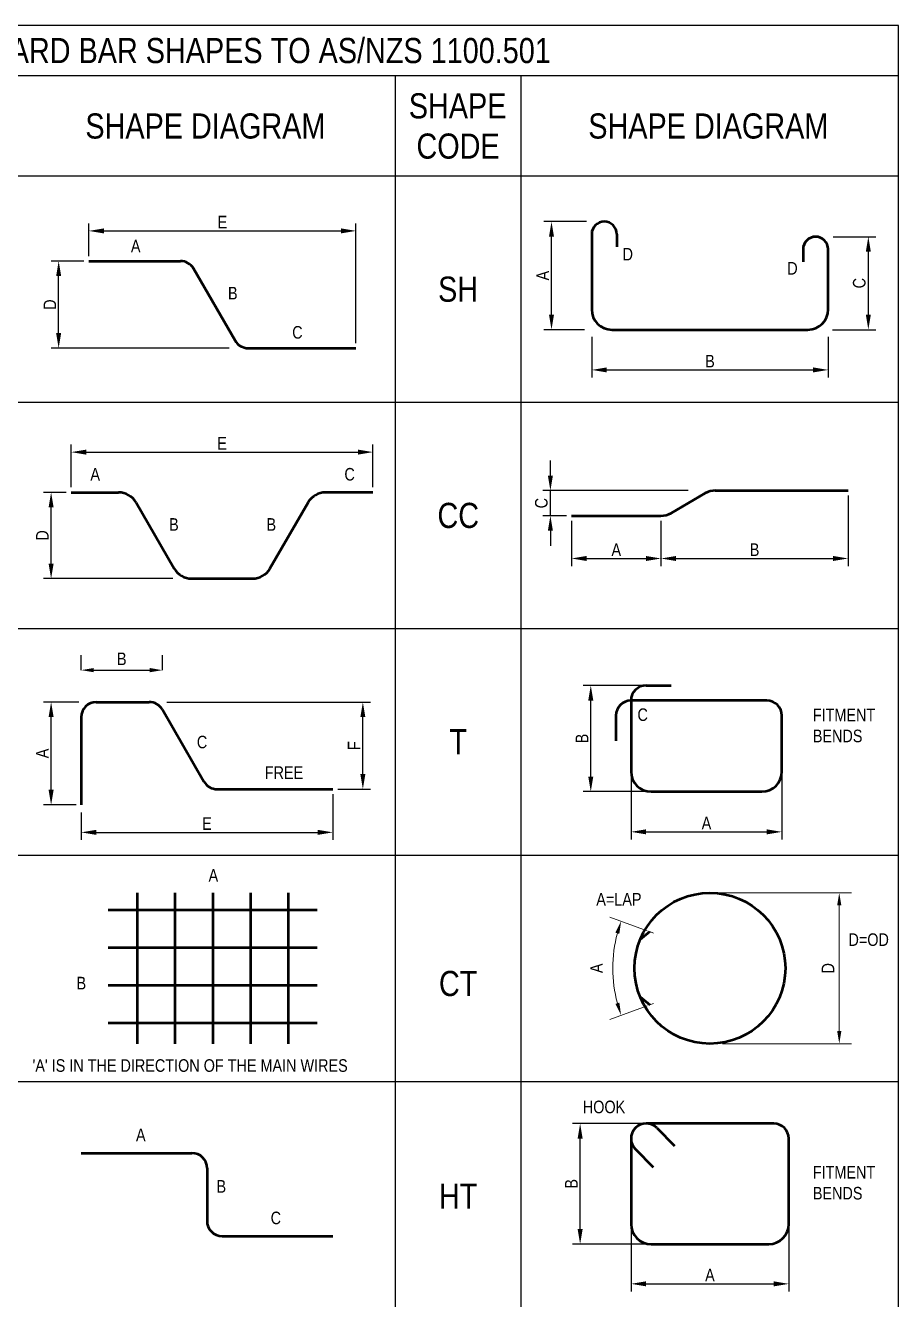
# Model space of a CAD drawing. Header units: metres. Extents: x 1.247 to 2.022, y 1.83 to 2.31.
# Drawn here: x 1.3737 to 1.5473, y 2.0567 to 2.31 of the extents above; entities that cross this region are included whole.
import ezdxf

# ---------------------------------------------------------------- set-up
doc = ezdxf.new("R2010")
doc.units = ezdxf.units.M
doc.layers.get('Defpoints').update_dxf_attribs({"color": 41})
for name, color, linetype, lineweight in [('D-BDGE', 7, 'Continuous', 13), ('D-ENHA-TEXT', 7, 'Continuous', 9), ('D-ENHA-TEXT-DIMS', 7, 'Continuous', 9)]:
    doc.layers.add(name, color=color, linetype=linetype, lineweight=lineweight)
doc.styles.add('Arial Narrow', font='ARIALN.TTF', dxfattribs={"height": 0.005})
doc.styles.add('Arial Narrow_1', font='ARIALN.TTF', dxfattribs={"height": 0.0025})
doc.dimstyles.new('____ddd____', dxfattribs={"dimscale": 0.3048, "dimtxt": 0.002559, "dimasz": 0.009843, "dimexe": 0.004921, "dimexo": 0.003281, "dimgap": 0.00164, "dimtad": 1, "dimdec": 0, "dimlfac": 1000, "dimzin": 0, "dimdsep": 46, "dimtxsty": 'Arial Narrow_1', "dimsah": 1, "dimcen": 0.09, "dimaunit": 1, "dimadec": 4, "dimazin": 0, "dimtfac": 1, "dimtdec": 4, "dimtix": 1, "dimtmove": 0, "dimatfit": 3, "dimfxl": 1, "dimtvp": 1, "dimtolj": 1, "dimtzin": 0, "dimarcsym": 2})
doc.dimstyles.new('Dimension_Angle_T___º___1', dxfattribs={"dimscale": 0.3048, "dimtxt": 0.002559, "dimasz": 0.008202, "dimexe": 0.007874, "dimexo": 0.005249, "dimgap": 0.006562, "dimtad": 1, "dimdec": 3, "dimlfac": 1000, "dimrnd": 0.001, "dimzin": 0, "dimdsep": 46, "dimtxsty": 'Arial Narrow_1', "dimsah": 1, "dimcen": 0.09, "dimadec": 0, "dimazin": 0, "dimtfac": 1, "dimtdec": 4, "dimtix": 1, "dimtmove": 0, "dimatfit": 3, "dimfxl": 1, "dimtvp": 1, "dimtolj": 1, "dimtzin": 0, "dimlwd": 18, "dimlwe": 18, "dimarcsym": 2})
doc.dimstyles.new('Dimension_Arc_Length_T__mm_', dxfattribs={"dimscale": 0.3048, "dimtxt": 0.002559, "dimasz": 0.008202, "dimexe": 0.007874, "dimexo": 0.004921, "dimgap": 0.003281, "dimtad": 1, "dimdec": 0, "dimlfac": 1000, "dimzin": 0, "dimdsep": 46, "dimtxsty": 'Arial Narrow_1', "dimsah": 1, "dimcen": 0.09, "dimaunit": 1, "dimadec": 4, "dimazin": 0, "dimtfac": 1, "dimtdec": 4, "dimtix": 1, "dimtmove": 0, "dimatfit": 3, "dimfxl": 1, "dimtvp": 1, "dimtolj": 1, "dimtzin": 0, "dimlwd": 18, "dimlwe": 18, "dimarcsym": 2})
doc.dimstyles.new('Dimension_Standard_T_REO', dxfattribs={"dimscale": 0.3048, "dimtxt": 0.002559, "dimasz": 0.008202, "dimexe": 0.009843, "dimexo": 0.0625, "dimgap": 0.003281, "dimtad": 1, "dimdec": 0, "dimlfac": 1000, "dimzin": 0, "dimdsep": 46, "dimtxsty": 'Arial Narrow_1', "dimsah": 1, "dimcen": 0.09, "dimaunit": 1, "dimadec": 4, "dimazin": 0, "dimtfac": 1, "dimtdec": 4, "dimtix": 1, "dimtmove": 0, "dimatfit": 3, "dimfxl": 0.009843, "dimfxlon": 1, "dimtvp": 1, "dimtolj": 1, "dimtzin": 0, "dimlwd": 25, "dimlwe": 25, "dimarcsym": 2})

# ---------------------------------------------------------------- blocks, each defined once
blk = doc.blocks.new('DIMBLOCK12-DRG-2871151 - BAR SHAPE DIAGRAM')
at = {"layer": 'D-ENHA-TEXT-DIMS', "color": 0, "lineweight": -2, "transparency": 16777216}
for p, q in [((1.3853, 2.26318), (1.3788, 2.26318)), ((1.3803, 2.24886), (1.3803, 2.26018)), ((1.41423, 2.24586), (1.3788, 2.24586))]:
    blk.add_line(p, q, dxfattribs=at)
at = {"layer": 'D-ENHA-TEXT-DIMS', "color": 0, "transparency": 16777216}
for points in [[(1.3798, 2.26018), (1.3808, 2.26018), (1.3803, 2.26318)], [(1.3798, 2.24886), (1.3808, 2.24886), (1.3803, 2.24586)]]:
    blk.add_solid(points, dxfattribs=at)
at = {"layer": 'Defpoints', "color": 0, "transparency": 16777216}
for p in [(1.3803, 2.26318), (1.3863, 2.26318), (1.41523, 2.24586)]:
    blk.add_point(p, dxfattribs=at)
at = {"layer": 'D-ENHA-TEXT-DIMS', "color": 0, "transparency": 16777216, "insert": (1.37855, 2.25452), "char_height": 0.0025, "width": 0.0024855, "attachment_point": 5, "rotation": 90, "style": 'Arial Narrow_1'}
blk.add_mtext('\\A1;D', dxfattribs=at)
blk = doc.blocks.new('DIMBLOCK13-DRG-2871151 - BAR SHAPE DIAGRAM')
at = {"layer": 'D-ENHA-TEXT-DIMS', "color": 0, "lineweight": -2, "transparency": 16777216}
for p, q in [((1.3863, 2.26418), (1.3863, 2.27068)), ((1.43941, 2.24686), (1.43941, 2.27068)), ((1.3893, 2.26918), (1.43641, 2.26918))]:
    blk.add_line(p, q, dxfattribs=at)
at = {"layer": 'D-ENHA-TEXT-DIMS', "color": 0, "transparency": 16777216}
for points in [[(1.3893, 2.26968), (1.3893, 2.26868), (1.3863, 2.26918)], [(1.43641, 2.26968), (1.43641, 2.26868), (1.43941, 2.26918)]]:
    blk.add_solid(points, dxfattribs=at)
at = {"layer": 'Defpoints', "color": 0, "transparency": 16777216}
for p in [(1.43941, 2.26918), (1.3863, 2.26318), (1.43941, 2.24586)]:
    blk.add_point(p, dxfattribs=at)
at = {"layer": 'D-ENHA-TEXT-DIMS', "color": 0, "transparency": 16777216, "insert": (1.41286, 2.27093), "char_height": 0.0025, "width": 0.0022905, "attachment_point": 5, "style": 'Arial Narrow_1'}
blk.add_mtext('\\A1;E', dxfattribs=at)
blk = doc.blocks.new('DIMBLOCK14-DRG-2871151 - BAR SHAPE DIAGRAM')
at = {"layer": 'D-ENHA-TEXT-DIMS', "color": 0, "lineweight": -2, "transparency": 16777216}
for p, q in [((1.3818, 2.21718), (1.3773, 2.21718)), ((1.3788, 2.20303), (1.3788, 2.21418)), ((1.40299, 2.20003), (1.3773, 2.20003))]:
    blk.add_line(p, q, dxfattribs=at)
at = {"layer": 'D-ENHA-TEXT-DIMS', "color": 0, "transparency": 16777216}
for points in [[(1.3783, 2.21418), (1.3793, 2.21418), (1.3788, 2.21718)], [(1.3783, 2.20303), (1.3793, 2.20303), (1.3788, 2.20003)]]:
    blk.add_solid(points, dxfattribs=at)
at = {"layer": 'Defpoints', "color": 0, "transparency": 16777216}
for p in [(1.3788, 2.21718), (1.3828, 2.21718), (1.40399, 2.20003)]:
    blk.add_point(p, dxfattribs=at)
at = {"layer": 'D-ENHA-TEXT-DIMS', "color": 0, "transparency": 16777216, "insert": (1.37705, 2.20861), "char_height": 0.0025, "width": 0.0024855, "attachment_point": 5, "rotation": 90, "style": 'Arial Narrow_1'}
blk.add_mtext('\\A1;D', dxfattribs=at)
blk = doc.blocks.new('DIMBLOCK15-DRG-2871151 - BAR SHAPE DIAGRAM')
at = {"layer": 'D-ENHA-TEXT-DIMS', "color": 0, "lineweight": -2, "transparency": 16777216}
for p, q in [((1.3828, 2.21818), (1.3828, 2.22668)), ((1.3858, 2.22518), (1.4398, 2.22518)), ((1.4428, 2.21818), (1.4428, 2.22668))]:
    blk.add_line(p, q, dxfattribs=at)
at = {"layer": 'D-ENHA-TEXT-DIMS', "color": 0, "transparency": 16777216}
for points in [[(1.3858, 2.22568), (1.3858, 2.22468), (1.3828, 2.22518)], [(1.4398, 2.22568), (1.4398, 2.22468), (1.4428, 2.22518)]]:
    blk.add_solid(points, dxfattribs=at)
at = {"layer": 'Defpoints', "color": 0, "transparency": 16777216}
for p in [(1.4428, 2.22518), (1.3828, 2.21718), (1.4428, 2.21718)]:
    blk.add_point(p, dxfattribs=at)
at = {"layer": 'D-ENHA-TEXT-DIMS', "color": 0, "transparency": 16777216, "insert": (1.4128, 2.22693), "char_height": 0.0025, "width": 0.0022905, "attachment_point": 5, "style": 'Arial Narrow_1'}
blk.add_mtext('\\A1;E', dxfattribs=at)
blk = doc.blocks.new('DIMBLOCK16-DRG-2871151 - BAR SHAPE DIAGRAM')
at = {"layer": 'D-ENHA-TEXT-DIMS', "color": 0, "lineweight": -2, "transparency": 16777216}
for p, q in [((1.43479, 2.15715), (1.43479, 2.14806)), ((1.38479, 2.15353), (1.38479, 2.14806)), ((1.38779, 2.14956), (1.43179, 2.14956))]:
    blk.add_line(p, q, dxfattribs=at)
at = {"layer": 'D-ENHA-TEXT-DIMS', "color": 0, "transparency": 16777216}
for points in [[(1.38779, 2.15006), (1.38779, 2.14906), (1.38479, 2.14956)], [(1.43179, 2.15006), (1.43179, 2.14906), (1.43479, 2.14956)]]:
    blk.add_solid(points, dxfattribs=at)
at = {"layer": 'Defpoints', "color": 0, "transparency": 16777216}
for p in [(1.43479, 2.15815), (1.38479, 2.15453), (1.43479, 2.14956)]:
    blk.add_point(p, dxfattribs=at)
at = {"layer": 'D-ENHA-TEXT-DIMS', "color": 0, "transparency": 16777216, "insert": (1.40979, 2.15131), "char_height": 0.0025, "width": 0.0022905, "attachment_point": 5, "style": 'Arial Narrow_1'}
blk.add_mtext('\\A1;E', dxfattribs=at)
blk = doc.blocks.new('DIMBLOCK17-DRG-2871151 - BAR SHAPE DIAGRAM')
at = {"layer": 'D-ENHA-TEXT-DIMS', "color": 0, "lineweight": -2, "transparency": 16777216}
for p, q in [((1.40183, 2.17547), (1.44229, 2.17547)), ((1.44079, 2.16115), (1.44079, 2.17247)), ((1.43579, 2.15815), (1.44229, 2.15815))]:
    blk.add_line(p, q, dxfattribs=at)
at = {"layer": 'D-ENHA-TEXT-DIMS', "color": 0, "transparency": 16777216}
for points in [[(1.44029, 2.17247), (1.44129, 2.17247), (1.44079, 2.17547)], [(1.44029, 2.16115), (1.44129, 2.16115), (1.44079, 2.15815)]]:
    blk.add_solid(points, dxfattribs=at)
at = {"layer": 'Defpoints', "color": 0, "transparency": 16777216}
for p in [(1.40083, 2.17547), (1.44079, 2.17547), (1.43479, 2.15815)]:
    blk.add_point(p, dxfattribs=at)
at = {"layer": 'D-ENHA-TEXT-DIMS', "color": 0, "transparency": 16777216, "insert": (1.43904, 2.16681), "char_height": 0.0025, "width": 0.0020956, "attachment_point": 5, "rotation": 90, "style": 'Arial Narrow_1'}
blk.add_mtext('\\A1;F', dxfattribs=at)
blk = doc.blocks.new('DIMBLOCK18-DRG-2871151 - BAR SHAPE DIAGRAM')
at = {"layer": 'D-ENHA-TEXT-DIMS', "color": 0, "lineweight": -2, "transparency": 16777216}
for p, q in [((1.38428, 2.17547), (1.3773, 2.17547)), ((1.3788, 2.15803), (1.3788, 2.17247)), ((1.38379, 2.15503), (1.3773, 2.15503))]:
    blk.add_line(p, q, dxfattribs=at)
at = {"layer": 'D-ENHA-TEXT-DIMS', "color": 0, "transparency": 16777216}
for points in [[(1.3783, 2.17247), (1.3793, 2.17247), (1.3788, 2.17547)], [(1.3783, 2.15803), (1.3793, 2.15803), (1.3788, 2.15503)]]:
    blk.add_solid(points, dxfattribs=at)
at = {"layer": 'Defpoints', "color": 0, "transparency": 16777216}
for p in [(1.3788, 2.17547), (1.38528, 2.17547), (1.38479, 2.15503)]:
    blk.add_point(p, dxfattribs=at)
at = {"layer": 'D-ENHA-TEXT-DIMS', "color": 0, "transparency": 16777216, "insert": (1.37705, 2.16525), "char_height": 0.0025, "width": 0.0022905, "attachment_point": 5, "rotation": 90, "style": 'Arial Narrow_1'}
blk.add_mtext('\\A1;A', dxfattribs=at)
blk = doc.blocks.new('DIMBLOCK26-DRG-2871151 - BAR SHAPE DIAGRAM')
at = {"layer": 'D-ENHA-TEXT-DIMS', "color": 0, "lineweight": -2, "transparency": 16777216}
for p, q in [((1.49611, 2.17878), (1.48461, 2.17878)), ((1.48611, 2.16066), (1.48611, 2.17578)), ((1.49711, 2.15766), (1.48461, 2.15766))]:
    blk.add_line(p, q, dxfattribs=at)
at = {"layer": 'D-ENHA-TEXT-DIMS', "color": 0, "transparency": 16777216}
for points in [[(1.48561, 2.17578), (1.48661, 2.17578), (1.48611, 2.17878)], [(1.48561, 2.16066), (1.48661, 2.16066), (1.48611, 2.15766)]]:
    blk.add_solid(points, dxfattribs=at)
at = {"layer": 'Defpoints', "color": 0, "transparency": 16777216}
for p in [(1.48611, 2.17878), (1.49711, 2.17878), (1.49811, 2.15766)]:
    blk.add_point(p, dxfattribs=at)
at = {"layer": 'D-ENHA-TEXT-DIMS', "color": 0, "transparency": 16777216, "insert": (1.48436, 2.16822), "char_height": 0.0025, "width": 0.0022905, "attachment_point": 5, "rotation": 90, "style": 'Arial Narrow_1'}
blk.add_mtext('\\A1;B', dxfattribs=at)
blk = doc.blocks.new('DIMBLOCK27-DRG-2871151 - BAR SHAPE DIAGRAM')
at = {"layer": 'D-ENHA-TEXT-DIMS', "color": 0, "lineweight": -2, "transparency": 16777216}
for p, q in [((1.49411, 2.16066), (1.49411, 2.14816)), ((1.52411, 2.16066), (1.52411, 2.14816)), ((1.49711, 2.14966), (1.52111, 2.14966))]:
    blk.add_line(p, q, dxfattribs=at)
at = {"layer": 'D-ENHA-TEXT-DIMS', "color": 0, "transparency": 16777216}
for points in [[(1.49711, 2.15016), (1.49711, 2.14916), (1.49411, 2.14966)], [(1.52111, 2.15016), (1.52111, 2.14916), (1.52411, 2.14966)]]:
    blk.add_solid(points, dxfattribs=at)
at = {"layer": 'Defpoints', "color": 0, "transparency": 16777216}
for p in [(1.49411, 2.16166), (1.52411, 2.16166), (1.52411, 2.14966)]:
    blk.add_point(p, dxfattribs=at)
at = {"layer": 'D-ENHA-TEXT-DIMS', "color": 0, "transparency": 16777216, "insert": (1.50911, 2.15141), "char_height": 0.0025, "width": 0.0022905, "attachment_point": 5, "style": 'Arial Narrow_1'}
blk.add_mtext('\\A1;A', dxfattribs=at)
blk = doc.blocks.new('DIMBLOCK28-DRG-2871151 - BAR SHAPE DIAGRAM')
at = {"layer": 'D-ENHA-TEXT-DIMS', "color": 0, "lineweight": -2, "transparency": 16777216}
for p, q in [((1.49411, 2.07066), (1.49411, 2.05827)), ((1.52549, 2.07066), (1.52549, 2.05827)), ((1.49711, 2.05977), (1.52249, 2.05977))]:
    blk.add_line(p, q, dxfattribs=at)
at = {"layer": 'D-ENHA-TEXT-DIMS', "color": 0, "transparency": 16777216}
for points in [[(1.49711, 2.06027), (1.49711, 2.05927), (1.49411, 2.05977)], [(1.52249, 2.06027), (1.52249, 2.05927), (1.52549, 2.05977)]]:
    blk.add_solid(points, dxfattribs=at)
at = {"layer": 'Defpoints', "color": 0, "transparency": 16777216}
for p in [(1.49411, 2.07166), (1.52549, 2.07166), (1.52549, 2.05977)]:
    blk.add_point(p, dxfattribs=at)
at = {"layer": 'D-ENHA-TEXT-DIMS', "color": 0, "transparency": 16777216, "insert": (1.5098, 2.06152), "char_height": 0.0025, "width": 0.0022905, "attachment_point": 5, "style": 'Arial Narrow_1'}
blk.add_mtext('\\A1;A', dxfattribs=at)
blk = doc.blocks.new('DIMBLOCK29-DRG-2871151 - BAR SHAPE DIAGRAM')
at = {"layer": 'D-ENHA-TEXT-DIMS', "color": 0, "lineweight": -2, "transparency": 16777216}
for p, q in [((1.49611, 2.09166), (1.48249, 2.09166)), ((1.48399, 2.07066), (1.48399, 2.08866)), ((1.49711, 2.06766), (1.48249, 2.06766))]:
    blk.add_line(p, q, dxfattribs=at)
at = {"layer": 'D-ENHA-TEXT-DIMS', "color": 0, "transparency": 16777216}
for points in [[(1.48349, 2.08866), (1.48449, 2.08866), (1.48399, 2.09166)], [(1.48349, 2.07066), (1.48449, 2.07066), (1.48399, 2.06766)]]:
    blk.add_solid(points, dxfattribs=at)
at = {"layer": 'Defpoints', "color": 0, "transparency": 16777216}
for p in [(1.48399, 2.09166), (1.49711, 2.09166), (1.49811, 2.06766)]:
    blk.add_point(p, dxfattribs=at)
at = {"layer": 'D-ENHA-TEXT-DIMS', "color": 0, "transparency": 16777216, "insert": (1.48224, 2.07966), "char_height": 0.0025, "width": 0.0022905, "attachment_point": 5, "rotation": 90, "style": 'Arial Narrow_1'}
blk.add_mtext('\\A1;B', dxfattribs=at)
blk = doc.blocks.new('DIMBLOCK41-DRG-2871151 - BAR SHAPE DIAGRAM')
at = {"layer": 'D-ENHA-TEXT-DIMS', "color": 0, "lineweight": -2, "transparency": 16777216}
for p, q in [((1.48528, 2.27102), (1.4768, 2.27102)), ((1.4783, 2.25253), (1.4783, 2.26802)), ((1.48486, 2.24953), (1.4768, 2.24953))]:
    blk.add_line(p, q, dxfattribs=at)
at = {"layer": 'D-ENHA-TEXT-DIMS', "color": 0, "transparency": 16777216}
for points in [[(1.4778, 2.26802), (1.4788, 2.26802), (1.4783, 2.27102)], [(1.4778, 2.25253), (1.4788, 2.25253), (1.4783, 2.24953)]]:
    blk.add_solid(points, dxfattribs=at)
at = {"layer": 'Defpoints', "color": 0, "transparency": 16777216}
for p in [(1.4783, 2.27102), (1.48628, 2.27102), (1.48586, 2.24953)]:
    blk.add_point(p, dxfattribs=at)
at = {"layer": 'D-ENHA-TEXT-DIMS', "color": 0, "transparency": 16777216, "insert": (1.47655, 2.26028), "char_height": 0.0025, "width": 0.0022905, "attachment_point": 5, "rotation": 90, "style": 'Arial Narrow_1'}
blk.add_mtext('\\A1;A', dxfattribs=at)
blk = doc.blocks.new('DIMBLOCK42-DRG-2871151 - BAR SHAPE DIAGRAM')
at = {"layer": 'D-ENHA-TEXT-DIMS', "color": 0, "lineweight": -2, "transparency": 16777216}
for p, q in [((1.4863, 2.2481), (1.4863, 2.24003)), ((1.5333, 2.2481), (1.5333, 2.24003)), ((1.4893, 2.24153), (1.5303, 2.24153))]:
    blk.add_line(p, q, dxfattribs=at)
at = {"layer": 'D-ENHA-TEXT-DIMS', "color": 0, "transparency": 16777216}
for points in [[(1.4893, 2.24203), (1.4893, 2.24103), (1.4863, 2.24153)], [(1.5303, 2.24203), (1.5303, 2.24103), (1.5333, 2.24153)]]:
    blk.add_solid(points, dxfattribs=at)
at = {"layer": 'Defpoints', "color": 0, "transparency": 16777216}
for p in [(1.4863, 2.2491), (1.5333, 2.2491), (1.5333, 2.24153)]:
    blk.add_point(p, dxfattribs=at)
at = {"layer": 'D-ENHA-TEXT-DIMS', "color": 0, "transparency": 16777216, "insert": (1.5098, 2.24328), "char_height": 0.0025, "width": 0.0022905, "attachment_point": 5, "style": 'Arial Narrow_1'}
blk.add_mtext('\\A1;B', dxfattribs=at)
blk = doc.blocks.new('DIMBLOCK43-DRG-2871151 - BAR SHAPE DIAGRAM')
at = {"layer": 'D-ENHA-TEXT-DIMS', "color": 0, "lineweight": -2, "transparency": 16777216}
for p, q in [((1.53432, 2.26802), (1.5428, 2.26802)), ((1.5413, 2.25253), (1.5413, 2.26502)), ((1.53419, 2.24953), (1.5428, 2.24953))]:
    blk.add_line(p, q, dxfattribs=at)
at = {"layer": 'D-ENHA-TEXT-DIMS', "color": 0, "transparency": 16777216}
for points in [[(1.5408, 2.26502), (1.5418, 2.26502), (1.5413, 2.26802)], [(1.5408, 2.25253), (1.5418, 2.25253), (1.5413, 2.24953)]]:
    blk.add_solid(points, dxfattribs=at)
at = {"layer": 'Defpoints', "color": 0, "transparency": 16777216}
for p in [(1.53332, 2.26802), (1.5413, 2.26802), (1.53319, 2.24953)]:
    blk.add_point(p, dxfattribs=at)
at = {"layer": 'D-ENHA-TEXT-DIMS', "color": 0, "transparency": 16777216, "insert": (1.5395, 2.25878), "char_height": 0.0025, "width": 0.0024855, "attachment_point": 5, "rotation": 90, "style": 'Arial Narrow_1'}
blk.add_mtext('\\A1;C', dxfattribs=at)
blk = doc.blocks.new('DIMBLOCK44-DRG-2871151 - BAR SHAPE DIAGRAM')
at = {"layer": 'D-ENHA-TEXT-DIMS', "color": 0, "lineweight": 18, "transparency": 16777216}
for p, q in [((1.5113, 2.13753), (1.53792, 2.13753)), ((1.53552, 2.11003), (1.53552, 2.13503)), ((1.5123, 2.10753), (1.53792, 2.10753))]:
    blk.add_line(p, q, dxfattribs=at)
at = {"layer": 'D-ENHA-TEXT-DIMS', "color": 0, "transparency": 16777216}
for points in [[(1.5351, 2.13503), (1.53593, 2.13503), (1.53552, 2.13753)], [(1.5351, 2.11003), (1.53593, 2.11003), (1.53552, 2.10753)]]:
    blk.add_solid(points, dxfattribs=at)
at = {"layer": 'Defpoints', "color": 0, "transparency": 16777216}
for p in [(1.5098, 2.13753), (1.53552, 2.13753), (1.5108, 2.10753)]:
    blk.add_point(p, dxfattribs=at)
at = {"layer": 'D-ENHA-TEXT-DIMS', "color": 0, "lineweight": 18, "transparency": 16777216, "insert": (1.53327, 2.12253), "char_height": 0.0025, "width": 0.0024855, "attachment_point": 5, "rotation": 90, "style": 'Arial Narrow_1'}
blk.add_mtext('\\A1;D', dxfattribs=at)
blk = doc.blocks.new('DIMBLOCK45-DRG-2871151 - BAR SHAPE DIAGRAM')
at = {"layer": 'D-ENHA-TEXT-DIMS', "color": 0, "lineweight": 18, "transparency": 16777216}
for p, q in [((1.49731, 2.13), (1.48989, 2.1327)), ((1.49731, 2.11506), (1.48989, 2.11236))]:
    blk.add_line(p, q, dxfattribs=at)
blk.add_arc((1.51783, 2.12253), 0.02734, 165.2417, 194.7583, dxfattribs=at)
at = {"layer": 'D-ENHA-TEXT-DIMS', "color": 0, "transparency": 16777216}
for points in [[(1.491, 2.12962), (1.49179, 2.12937), (1.49214, 2.13188)], [(1.49179, 2.11569), (1.491, 2.11544), (1.49214, 2.11318)]]:
    blk.add_solid(points, dxfattribs=at)
at = {"layer": 'Defpoints', "color": 0, "transparency": 16777216}
for p in [(1.49882, 2.12945), (1.49068, 2.12571), (1.51783, 2.12253), (1.49882, 2.11561)]:
    blk.add_point(p, dxfattribs=at)
at = {"layer": 'D-ENHA-TEXT-DIMS', "color": 0, "lineweight": 18, "transparency": 16777216, "insert": (1.48725, 2.12253), "char_height": 0.0025, "width": 0.0022905, "attachment_point": 5, "rotation": 90, "style": 'Arial Narrow_1'}
blk.add_mtext('\\A1;A', dxfattribs=at)
blk = doc.blocks.new('DIMBLOCK46-DRG-2871151 - BAR SHAPE DIAGRAM')
at = {"layer": 'D-ENHA-TEXT-DIMS', "color": 0, "lineweight": -2, "transparency": 16777216}
for p, q in [((1.4823, 2.21153), (1.4823, 2.20253)), ((1.50007, 2.21153), (1.50007, 2.20253)), ((1.4853, 2.20403), (1.49707, 2.20403))]:
    blk.add_line(p, q, dxfattribs=at)
at = {"layer": 'D-ENHA-TEXT-DIMS', "color": 0, "transparency": 16777216}
for points in [[(1.4853, 2.20453), (1.4853, 2.20353), (1.4823, 2.20403)], [(1.49707, 2.20453), (1.49707, 2.20353), (1.50007, 2.20403)]]:
    blk.add_solid(points, dxfattribs=at)
at = {"layer": 'Defpoints', "color": 0, "transparency": 16777216}
for p in [(1.4823, 2.21253), (1.50007, 2.21253), (1.50007, 2.20403)]:
    blk.add_point(p, dxfattribs=at)
at = {"layer": 'D-ENHA-TEXT-DIMS', "color": 0, "transparency": 16777216, "insert": (1.49118, 2.20578), "char_height": 0.0025, "width": 0.0022905, "attachment_point": 5, "style": 'Arial Narrow_1'}
blk.add_mtext('\\A1;A', dxfattribs=at)
blk = doc.blocks.new('DIMBLOCK47-DRG-2871151 - BAR SHAPE DIAGRAM')
at = {"layer": 'D-ENHA-TEXT-DIMS', "color": 0, "lineweight": -2, "transparency": 16777216}
for p, q in [((1.5373, 2.21653), (1.5373, 2.20253)), ((1.50007, 2.21153), (1.50007, 2.20253)), ((1.50307, 2.20403), (1.5343, 2.20403))]:
    blk.add_line(p, q, dxfattribs=at)
at = {"layer": 'D-ENHA-TEXT-DIMS', "color": 0, "transparency": 16777216}
for points in [[(1.50307, 2.20453), (1.50307, 2.20353), (1.50007, 2.20403)], [(1.5343, 2.20453), (1.5343, 2.20353), (1.5373, 2.20403)]]:
    blk.add_solid(points, dxfattribs=at)
at = {"layer": 'Defpoints', "color": 0, "transparency": 16777216}
for p in [(1.5373, 2.21753), (1.50007, 2.21253), (1.5373, 2.20403)]:
    blk.add_point(p, dxfattribs=at)
at = {"layer": 'D-ENHA-TEXT-DIMS', "color": 0, "transparency": 16777216, "insert": (1.51868, 2.20578), "char_height": 0.0025, "width": 0.0022905, "attachment_point": 5, "style": 'Arial Narrow_1'}
blk.add_mtext('\\A1;B', dxfattribs=at)
blk = doc.blocks.new('DIMBLOCK48-DRG-2871151 - BAR SHAPE DIAGRAM')
at = {"layer": 'D-ENHA-TEXT-DIMS', "color": 0, "lineweight": -2, "transparency": 16777216}
for p, q in [((1.47808, 2.22053), (1.47808, 2.22353)), ((1.50544, 2.21753), (1.47658, 2.21753)), ((1.47808, 2.21253), (1.47808, 2.21753)), ((1.4813, 2.21253), (1.47658, 2.21253)), ((1.47808, 2.20953), (1.47808, 2.20653))]:
    blk.add_line(p, q, dxfattribs=at)
at = {"layer": 'D-ENHA-TEXT-DIMS', "color": 0, "transparency": 16777216}
for points in [[(1.47758, 2.22053), (1.47858, 2.22053), (1.47808, 2.21753)], [(1.47758, 2.20953), (1.47858, 2.20953), (1.47808, 2.21253)]]:
    blk.add_solid(points, dxfattribs=at)
at = {"layer": 'Defpoints', "color": 0, "transparency": 16777216}
for p in [(1.47808, 2.21753), (1.50644, 2.21753), (1.4823, 2.21253)]:
    blk.add_point(p, dxfattribs=at)
at = {"layer": 'D-ENHA-TEXT-DIMS', "color": 0, "transparency": 16777216, "insert": (1.47629, 2.21503), "char_height": 0.0025, "width": 0.0024855, "attachment_point": 5, "rotation": 90, "style": 'Arial Narrow_1'}
blk.add_mtext('\\A1;C', dxfattribs=at)
blk = doc.blocks.new('DIMBLOCK49-DRG-2871151 - BAR SHAPE DIAGRAM')
at = {"layer": 'D-ENHA-TEXT-DIMS', "color": 0, "lineweight": 25, "transparency": 16777216}
for p, q in [((1.38479, 2.18182), (1.38479, 2.18482)), ((1.40092, 2.18182), (1.40092, 2.18482)), ((1.38729, 2.18182), (1.39842, 2.18182))]:
    blk.add_line(p, q, dxfattribs=at)
at = {"layer": 'D-ENHA-TEXT-DIMS', "color": 0, "transparency": 16777216}
for points in [[(1.38729, 2.18224), (1.38729, 2.1814), (1.38479, 2.18182)], [(1.39842, 2.18224), (1.39842, 2.1814), (1.40092, 2.18182)]]:
    blk.add_solid(points, dxfattribs=at)
at = {"layer": 'Defpoints', "color": 0, "transparency": 16777216}
for p in [(1.40092, 2.18182), (1.38479, 2.17882), (1.40092, 2.17882)]:
    blk.add_point(p, dxfattribs=at)
at = {"layer": 'D-ENHA-TEXT-DIMS', "color": 0, "lineweight": 25, "transparency": 16777216, "insert": (1.39285, 2.18407), "char_height": 0.0025, "width": 0.0022905, "attachment_point": 5, "style": 'Arial Narrow_1'}
blk.add_mtext('\\A1;B', dxfattribs=at)

msp = doc.modelspace()

# ---------------------------------------------------------------- linework, layer by layer
at = {"layer": 'D-BDGE', "lineweight": 25}
for p, q in [((1.5472983, 2.3100324), (1.2472983, 2.3100324)), ((1.5472983, 1.8300324), (1.5472983, 2.3100324)), ((1.5472983, 2.3000324), (1.2472983, 2.3000324)), ((1.4472983, 1.8300324), (1.4472983, 2.3000324)), ((1.4722983, 1.8300324), (1.4722983, 2.3000324)), ((1.5472983, 2.2800324), (1.2472983, 2.2800324)), ((1.5472983, 2.2350324), (1.2472983, 2.2350324)), ((1.5472983, 2.1900324), (1.2472983, 2.1900324)), ((1.2472983, 2.1450324), (1.5472983, 2.1450324)), ((1.2472983, 2.1000324), (1.5472983, 2.1000324))]:
    msp.add_line(p, q, dxfattribs=at)
at = {"layer": 'D-BDGE', "lineweight": 50}
for p, q in [((1.4862983, 2.2685324), (1.4862983, 2.2535324)), ((1.4912793, 2.2685324), (1.4912793, 2.2660167)), ((1.5283174, 2.2655324), (1.5283174, 2.2630344)), ((1.5332983, 2.2535324), (1.5332983, 2.2655324)), ((1.3862983, 2.2631824), (1.4045147, 2.2631824)), ((1.4071128, 2.2616824), (1.4153807, 2.2473619)), ((1.4902983, 2.2495324), (1.5292983, 2.2495324)), ((1.4179788, 2.2458619), (1.4394132, 2.2458619)), ((1.3827983, 2.2171824), (1.392221, 2.2171824)), ((1.4427986, 2.2171824), (1.4333759, 2.2171824)), ((1.5108701, 2.2175324), (1.5372983, 2.2175324)), ((1.3956851, 2.2151824), (1.4032772, 2.2020324)), ((1.4299118, 2.2151824), (1.4223197, 2.2020324)), ((1.5088701, 2.2169965), (1.5020663, 2.2130683)), ((1.4822983, 2.2125324), (1.5000663, 2.2125324)), ((1.4067413, 2.2000324), (1.4188556, 2.2000324)), ((1.4971108, 2.1787824), (1.5021108, 2.1787824)), ((1.3877862, 2.1754702), (1.3983221, 2.1754702)), ((1.4941108, 2.1757824), (1.4941108, 2.1616574)), ((1.5211108, 2.1757824), (1.4941108, 2.1757824)), ((1.3847862, 2.1724702), (1.3847862, 2.1550324)), ((1.4009202, 2.1739702), (1.4091882, 2.1596497)), ((1.4911108, 2.1727824), (1.4911108, 2.1677824)), ((1.5241108, 2.1616574), (1.5241108, 2.1727824)), ((1.4117862, 2.1581497), (1.4347862, 2.1581497)), ((1.4981108, 2.1576574), (1.5201108, 2.1576574)), ((1.3959315, 2.1375324), (1.3959315, 2.1075324)), ((1.4034315, 2.1375324), (1.4034315, 2.1075324)), ((1.4109315, 2.1375324), (1.4109315, 2.1075324)), ((1.4184315, 2.1375324), (1.4184315, 2.1075324)), ((1.4259315, 2.1375324), (1.4259315, 2.1075324)), ((1.3901549, 2.1341604), (1.4317081, 2.1341604)), ((1.4959233, 2.1282318), (1.4978335, 2.1298113)), ((1.3901549, 2.1266604), (1.4317081, 2.1266604)), ((1.3901549, 2.1191604), (1.4317081, 2.1191604)), ((1.4959233, 2.1168331), (1.4978335, 2.1152536)), ((1.3901549, 2.1116604), (1.4317081, 2.1116604)), ((1.5224858, 2.0916574), (1.4971108, 2.0916574)), ((1.4992322, 2.0907788), (1.5027677, 2.0872432)), ((1.4941108, 2.0886574), (1.4941108, 2.0716574)), ((1.5254858, 2.0716574), (1.5254858, 2.0886574)), ((1.3847983, 2.0857851), (1.4067983, 2.0857851)), ((1.4949895, 2.0865361), (1.4985251, 2.0830006)), ((1.4097983, 2.0827851), (1.4097983, 2.0722798)), ((1.4127983, 2.0692798), (1.4347983, 2.0692798)), ((1.4981108, 2.0676574), (1.5214858, 2.0676574))]:
    msp.add_line(p, q, dxfattribs=at)
at = {"layer": 'D-BDGE', "color": 7, "lineweight": 9, "true_color": 0xffffff}
for p, q in [((1.4978335, 2.1298113), (1.4985932, 2.1295347)), ((1.4978335, 2.1152536), (1.4985932, 2.1155301))]:
    msp.add_line(p, q, dxfattribs=at)
at = {"layer": 'D-BDGE', "lineweight": 18}
msp.add_line((1.5097983, 2.1075324), (1.5107983, 2.1075324), dxfattribs=at)
at = {"layer": 'D-BDGE', "lineweight": 50}
msp.add_circle((1.5097983, 2.1225324), 0.015, dxfattribs=at)
for centre, radius, start, end in [((1.4887888, 2.2685324), 0.0024905, 0, 180), ((1.5308078, 2.2655324), 0.0024905, 0, 180), ((1.4045147, 2.2601824), 0.003, 30, 90), ((1.4902983, 2.2535324), 0.004, 180, 270), ((1.5292983, 2.2535324), 0.004, 270, 0), ((1.4179788, 2.2488619), 0.003, 210, 270), ((1.392221, 2.2131824), 0.004, 30, 90), ((1.4333759, 2.2131824), 0.004, 90, 150), ((1.5108701, 2.2135324), 0.004, 90, 120), ((1.5000663, 2.2165324), 0.004, 270, 300), ((1.4067413, 2.2040324), 0.004, 210, 270), ((1.4188556, 2.2040324), 0.004, 270, 330), ((1.4971108, 2.1757824), 0.003, 90, 180), ((1.3877862, 2.1724702), 0.003, 90, 180), ((1.3983221, 2.1724702), 0.003, 30, 90), ((1.4941108, 2.1727824), 0.003, 90, 180), ((1.5211108, 2.1727824), 0.003, 0, 90), ((1.4981108, 2.1616574), 0.004, 180, 270), ((1.5201108, 2.1616574), 0.004, 270, 0), ((1.4117862, 2.1611497), 0.003, 210, 270), ((1.4971108, 2.0886574), 0.003, 45, 225), ((1.5224858, 2.0886574), 0.003, 0, 90), ((1.4067983, 2.0827851), 0.003, 0, 90), ((1.4127983, 2.0722798), 0.003, 180, 270), ((1.4981108, 2.0716574), 0.004, 180, 270), ((1.5214858, 2.0716574), 0.004, 270, 0)]:
    msp.add_arc(centre, radius, start, end, dxfattribs=at)

# ---------------------------------------------------------------- texts
at = {"layer": 'D-ENHA-TEXT', "attachment_point": 1, "bg_fill": 3, "box_fill_scale": 1, "bg_fill_color": 256, "bg_fill_transparency": 0}
for s, insert, char_height, style in [('AUSTRALIAN STANDARD BAR SHAPES TO AS/NZS 1100.501', (1.3136265, 2.3075458), 0.005, 'Arial Narrow'), ('SHAPE ', (1.4499256, 2.2965508), 0.005, 'Arial Narrow'), ('SHAPE DIAGRAM', (1.3856146, 2.2925458), 0.005, 'Arial Narrow'), ('SHAPE DIAGRAM', (1.4856187, 2.2925458), 0.005, 'Arial Narrow'), ('CODE', (1.451447, 2.2885471), 0.005, 'Arial Narrow'), ('A', (1.3946664, 2.2674068), 0.0025, 'Arial Narrow_1'), ('SH', (1.4557514, 2.260095), 0.005, 'Arial Narrow'), ('C', (1.4267393, 2.2502585), 0.0025, 'Arial Narrow_1'), ('A', (1.3866107, 2.2220318), 0.0025, 'Arial Narrow_1'), ('CC', (1.4556256, 2.215095), 0.005, 'Arial Narrow'), ('T', (1.4580014, 2.170095), 0.005, 'Arial Narrow'), ('FREE', (1.4212864, 2.1626866), 0.0025, 'Arial Narrow_1'), ('A', (1.4101122, 2.1422597), 0.0025, 'Arial Narrow_1'), ('B', (1.3838604, 2.1208312), 0.0025, 'Arial Narrow_1'), ('CT', (1.4559164, 2.1220071), 0.005, 'Arial Narrow'), ("'A' IS IN THE DIRECTION OF THE MAIN WIRES", (1.3751122, 2.1044388), 0.0025, 'Arial Narrow_1'), ('HOOK', (1.4845263, 2.0962064), 0.0025, 'Arial Narrow_1'), ('A', (1.3956802, 2.0906345), 0.0025, 'Arial Narrow_1'), ('B', (1.411687, 2.0804012), 0.0025, 'Arial Narrow_1'), ('HT', (1.4559164, 2.0796998), 0.005, 'Arial Narrow'), ('C', (1.4224568, 2.0741291), 0.0025, 'Arial Narrow_1')]:
    msp.add_mtext(s, dxfattribs=dict(at, insert=insert, char_height=char_height, style=style))
at = {"layer": 'D-ENHA-TEXT', "char_height": 0.0025, "attachment_point": 1, "style": 'Arial Narrow_1', "bg_fill": 3, "box_fill_scale": 1, "bg_fill_color": 256, "bg_fill_true_color": 13158600, "bg_fill_transparency": 0}
for s, insert in [('FITMENT ', (1.5302639, 2.1741499)), ('BENDS', (1.5302639, 2.1699827)), ('FITMENT ', (1.5302639, 2.0832112)), ('BENDS', (1.5302639, 2.0790441))]:
    msp.add_mtext(s, dxfattribs=dict(at, insert=insert))

# ---------------------------------------------------------------- dimensions: what is measured, and where the dimension line sits
at = {"layer": 'D-ENHA-TEXT-DIMS'}
for base, p1, p2, text, override, picture, middle in [((1.4782983, 2.2710229), (1.4858638, 2.2495324), (1.4862801, 2.2710229), 'A', {"dimpost": '<>', "dimfxl": 0.021495}, 'DIMBLOCK41-DRG-2871151 - BAR SHAPE DIAGRAM', (1.4765483, 2.2602777)), ((1.5412983, 2.2680229), (1.5331854, 2.2495324), (1.5333166, 2.2680229), 'C', {"dimpost": '<>', "dimfxl": 0.018491}, 'DIMBLOCK43-DRG-2871151 - BAR SHAPE DIAGRAM', (1.5395049, 2.2587777)), ((1.4780835, 2.2175324), (1.4822983, 2.2125324), (1.5064356, 2.2175324), 'C', {"dimpost": '<>', "dimfxl": 0.02465}, 'DIMBLOCK48-DRG-2871151 - BAR SHAPE DIAGRAM', (1.47629, 2.2150324)), ((1.4861108, 2.1787824), (1.4981108, 2.1576574), (1.4971108, 2.1787824), 'B', {"dimpost": '<>', "dimfxl": 0.021149}, 'DIMBLOCK26-DRG-2871151 - BAR SHAPE DIAGRAM', (1.4843608, 2.1682199)), ((1.3787983, 2.1754702), (1.3847862, 2.1550324), (1.3852775, 2.1754702), 'A', {"dimpost": '<>', "dimfxl": 0.020444}, 'DIMBLOCK18-DRG-2871151 - BAR SHAPE DIAGRAM', (1.3770483, 2.1652513)), ((1.4839932, 2.0916574), (1.4981108, 2.0676574), (1.4971108, 2.0916574), 'B', {"dimpost": '<>', "dimfxl": 0.024021}, 'DIMBLOCK29-DRG-2871151 - BAR SHAPE DIAGRAM', (1.4822432, 2.0796574))]:
    dim = msp.add_linear_dim(base=base, p1=p1, p2=p2, angle=90, text=text, dimstyle='____ddd____', override=override, dxfattribs=at)
    dim.commit()
    dim.dimension.update_dxf_attribs({"geometry": picture, "text_midpoint": middle})
for base, p1, p2, text, override, picture, middle in [((1.5332983, 2.2415324), (1.4862983, 2.2490979), (1.5332983, 2.2490979), 'B', {"dimpost": '<>', "dimfxl": 0.047}, 'DIMBLOCK42-DRG-2871151 - BAR SHAPE DIAGRAM', (1.5097983, 2.2432824)), ((1.5372983, 2.2040324), (1.5000663, 2.2125324), (1.5372983, 2.2175324), 'B', {"dimpost": '<>', "dimfxl": 0.037566}, 'DIMBLOCK47-DRG-2871151 - BAR SHAPE DIAGRAM', (1.5186823, 2.2057824)), ((1.5000663, 2.2040324), (1.4822983, 2.2125324), (1.5000663, 2.2125324), 'A', {"dimpost": '<>', "dimfxl": 0.017768}, 'DIMBLOCK46-DRG-2871151 - BAR SHAPE DIAGRAM', (1.4911823, 2.2057824)), ((1.5241108, 2.1496574), (1.4941108, 2.1616574), (1.5241108, 2.1616574), 'A', {"dimpost": '<>', "dimfxl": 0.03}, 'DIMBLOCK27-DRG-2871151 - BAR SHAPE DIAGRAM', (1.5091108, 2.1514074)), ((1.4347862, 2.1495644), (1.3847862, 2.1545324), (1.4347862, 2.1581497), 'E', {"dimpost": '<>', "dimfxl": 0.050131}, 'DIMBLOCK16-DRG-2871151 - BAR SHAPE DIAGRAM', (1.4097862, 2.1513144)), ((1.5254858, 2.059769), (1.4941108, 2.0716574), (1.5254858, 2.0716574), 'A', {"dimpost": '<>', "dimfxl": 0.031375}, 'DIMBLOCK28-DRG-2871151 - BAR SHAPE DIAGRAM', (1.5097983, 2.061519))]:
    dim = msp.add_linear_dim(base=base, p1=p1, p2=p2, text=text, dimstyle='____ddd____', override=override, dxfattribs=at)
    dim.commit()
    dim.dimension.update_dxf_attribs({"geometry": picture, "text_midpoint": middle})
at = {"layer": 'D-ENHA-TEXT-DIMS', "lineweight": 25}
dim = msp.add_linear_dim(base=(1.4009202, 2.1818211), p1=(1.3847862, 2.1788211), p2=(1.4009202, 2.1788211), text='B', dimstyle='Dimension_Standard_T_REO', override={"dimpost": '<>', "dimfxl": 0.016134}, dxfattribs=at)
dim.commit()
dim.dimension.update_dxf_attribs({"geometry": 'DIMBLOCK49-DRG-2871151 - BAR SHAPE DIAGRAM', "text_midpoint": (1.3928532, 2.1840711)})
at = {"layer": 'D-ENHA-TEXT-DIMS', "lineweight": 18}
dim = msp.add_linear_dim(base=(1.5355173, 2.1375324), p1=(1.5107983, 2.1075324), p2=(1.5097983, 2.1375324), angle=90, text='D', dimstyle='Dimension_Arc_Length_T__mm_', override={"dimpost": '<>', "dimfxl": 0.030017}, dxfattribs=at)
dim.commit()
dim.dimension.update_dxf_attribs({"geometry": 'DIMBLOCK44-DRG-2871151 - BAR SHAPE DIAGRAM', "text_midpoint": (1.5332673, 2.1225324)})
dim = msp.add_angular_dim_3p(base=(1.4906803, 2.125706), center=(1.5178319, 2.1225324), p1=(1.4988171, 2.1294533), p2=(1.4988171, 2.1156116), text='A', dimstyle='Dimension_Angle_T___º___1', override={"dimpost": '<>', "dimfxl": 0.013842}, dxfattribs=at)
dim.commit()
dim.dimension.update_dxf_attribs({"geometry": 'DIMBLOCK45-DRG-2871151 - BAR SHAPE DIAGRAM', "text_midpoint": (1.4872454, 2.1225324)})

# ---------------------------------------------------------------- next in the draw order: texts
at = {"layer": 'D-ENHA-TEXT', "char_height": 0.0025, "attachment_point": 1, "style": 'Arial Narrow_1', "bg_fill": 3, "box_fill_scale": 1, "bg_fill_color": 256, "bg_fill_transparency": 0}
for s, insert in [('D', (1.4924323, 2.2657957)), ('D', (1.5251804, 2.2629876)), ('B', (1.4139692, 2.258047)), ('B', (1.4022528, 2.212047)), ('B', (1.4216243, 2.212047)), ('C', (1.4953941, 2.1742103)), ('C', (1.4077766, 2.1687723)), ('A=LAP', (1.4872021, 2.1375013)), ('D=OD', (1.5373508, 2.1294754))]:
    msp.add_mtext(s, dxfattribs=dict(at, insert=insert))

# ---------------------------------------------------------------- next in the draw order: dimensions: what is measured, and where the dimension line sits
at = {"layer": 'D-ENHA-TEXT-DIMS'}
dim = msp.add_linear_dim(base=(1.4427986, 2.2251824), p1=(1.3827983, 2.2171824), p2=(1.4427986, 2.2171824), text='E', dimstyle='____ddd____', override={"dimpost": '<>', "dimfxl": 0.06}, dxfattribs=at)
dim.commit()
dim.dimension.update_dxf_attribs({"geometry": 'DIMBLOCK15-DRG-2871151 - BAR SHAPE DIAGRAM', "text_midpoint": (1.4127985, 2.2269324)})

# ---------------------------------------------------------------- next in the draw order: texts
at = {"layer": 'D-ENHA-TEXT', "insert": (1.4371177, 2.2220318), "char_height": 0.0025, "attachment_point": 1, "style": 'Arial Narrow_1', "bg_fill": 3, "box_fill_scale": 1, "bg_fill_color": 256, "bg_fill_transparency": 0}
msp.add_mtext('C', dxfattribs=at)

# ---------------------------------------------------------------- next in the draw order: dimensions: what is measured, and where the dimension line sits
at = {"layer": 'D-ENHA-TEXT-DIMS'}
dim = msp.add_linear_dim(base=(1.4394132, 2.2691824), p1=(1.3862983, 2.2631824), p2=(1.4394132, 2.2458619), text='E', dimstyle='____ddd____', override={"dimpost": '<>', "dimfxl": 0.055868}, dxfattribs=at)
dim.commit()
dim.dimension.update_dxf_attribs({"geometry": 'DIMBLOCK13-DRG-2871151 - BAR SHAPE DIAGRAM', "text_midpoint": (1.4128558, 2.2709324)})
for base, p1, p2, text, override, picture, middle in [((1.3802983, 2.2631824), (1.4152258, 2.2458619), (1.3862983, 2.2631824), 'D', {"dimpost": '<>', "dimfxl": 0.033716}, 'DIMBLOCK12-DRG-2871151 - BAR SHAPE DIAGRAM', (1.3785483, 2.2545222)), ((1.3787983, 2.2171824), (1.4039884, 2.2000324), (1.3827983, 2.2171824), 'D', {"dimpost": '<>', "dimfxl": 0.027261}, 'DIMBLOCK14-DRG-2871151 - BAR SHAPE DIAGRAM', (1.3770483, 2.2086074)), ((1.4407862, 2.1754702), (1.4347862, 2.1581497), (1.4008309, 2.1754702), 'F', {"dimpost": '<>', "dimfxl": 0.038118}, 'DIMBLOCK17-DRG-2871151 - BAR SHAPE DIAGRAM', (1.4390362, 2.16681))]:
    dim = msp.add_linear_dim(base=base, p1=p1, p2=p2, angle=90, text=text, dimstyle='____ddd____', override=override, dxfattribs=at)
    dim.commit()
    dim.dimension.update_dxf_attribs({"geometry": picture, "text_midpoint": middle})

doc.saveas('drawing.dxf')
